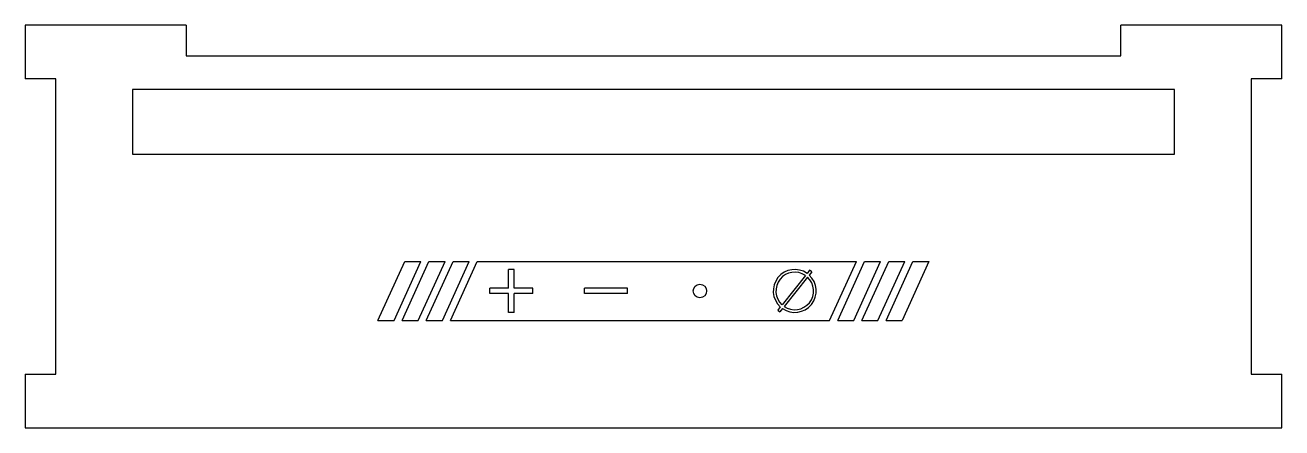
# Model space of a CAD drawing. Header units: millimetres. Extents: x 26 to 260, y 95 to 170.
import ezdxf

# ---------------------------------------------------------------- set-up
doc = ezdxf.new("R2010")
doc.units = ezdxf.units.MM

msp = doc.modelspace()

# ---------------------------------------------------------------- linework, layer by layer
at = {"color": 7, "linetype": 'Continuous', "lineweight": 25}
for p, q in [((25.95, 170.22), (25.95, 160.22)), ((55.95, 170.22), (25.95, 170.22)), ((55.95, 170.22), (55.95, 164.52)), ((229.95, 164.52), (229.95, 170.22)), ((259.95, 170.22), (229.95, 170.22)), ((259.95, 160.22), (259.95, 170.22)), ((55.95, 164.52), (229.95, 164.52)), ((31.65, 160.22), (25.95, 160.22)), ((31.65, 105.22), (31.65, 160.22)), ((259.95, 160.22), (254.25, 160.22)), ((254.25, 160.22), (254.25, 105.22)), ((45.95, 158.22), (45.95, 146.22)), ((239.95, 158.22), (45.95, 158.22)), ((239.95, 146.22), (239.95, 158.22)), ((45.95, 146.22), (239.95, 146.22)), ((91.65, 115.22), (96.65, 126.22)), ((94.65, 115.22), (99.65, 126.22)), ((96.15, 115.22), (101.15, 126.22)), ((96.65, 126.22), (99.65, 126.22)), ((99.15, 115.22), (104.15, 126.22)), ((100.65, 115.22), (105.65, 126.22)), ((101.15, 126.22), (104.15, 126.22)), ((103.65, 115.22), (108.65, 126.22)), ((105.65, 126.22), (108.65, 126.22)), ((177.25, 115.22), (182.25, 126.22)), ((180.25, 115.22), (185.25, 126.22)), ((181.75, 115.22), (186.75, 126.22)), ((182.25, 126.22), (185.25, 126.22)), ((184.75, 115.22), (189.75, 126.22)), ((186.25, 115.22), (191.25, 126.22)), ((186.75, 126.22), (189.75, 126.22)), ((194.25, 126.22), (189.25, 115.22)), ((191.25, 126.22), (194.25, 126.22)), ((91.65, 115.22), (94.65, 115.22)), ((96.15, 115.22), (99.15, 115.22)), ((100.65, 115.22), (103.65, 115.22)), ((177.25, 115.22), (180.25, 115.22)), ((181.75, 115.22), (184.75, 115.22)), ((186.25, 115.22), (189.25, 115.22)), ((25.95, 105.22), (25.95, 95.22)), ((25.95, 105.22), (31.65, 105.22)), ((254.25, 105.22), (259.95, 105.22)), ((259.95, 95.22), (259.95, 105.22)), ((25.95, 95.22), (259.95, 95.22))]:
    msp.add_line(p, q, dxfattribs=at)
at = {"color": 5, "linetype": 'Continuous', "lineweight": 25}
for p, q in [((105.15, 115.22), (110.15, 126.22)), ((110.15, 126.22), (180.75, 126.22)), ((175.75, 115.22), (180.75, 126.22)), ((105.15, 115.22), (175.75, 115.22))]:
    msp.add_line(p, q, dxfattribs=at)
at = {"color": 1, "linetype": 'Continuous', "lineweight": 25}
for p, q in [((116.98, 124.72), (115.98, 124.72)), ((115.98, 121.22), (115.98, 124.72)), ((116.98, 121.22), (116.98, 124.72)), ((172.03, 124.59), (171.55, 124)), ((172.42, 124.28), (171.94, 123.68)), ((172.42, 124.28), (172.03, 124.59)), ((171.24, 123.61), (166.88, 118.16)), ((171.63, 123.29), (167.27, 117.84)), ((112.48, 120.22), (112.48, 121.22)), ((115.98, 121.22), (112.48, 121.22)), ((115.98, 120.22), (112.48, 120.22)), ((115.98, 116.72), (115.98, 120.22)), ((120.48, 121.22), (116.98, 121.22)), ((116.98, 116.72), (116.98, 120.22)), ((120.48, 120.22), (116.98, 120.22)), ((120.48, 120.22), (120.48, 121.22)), ((138.13, 121.22), (130.13, 121.22)), ((130.13, 120.22), (130.13, 121.22)), ((138.13, 120.22), (130.13, 120.22)), ((138.13, 120.22), (138.13, 121.22)), ((166.56, 117.76), (166.09, 117.17)), ((166.09, 117.17), (166.48, 116.86)), ((166.95, 117.45), (166.48, 116.86)), ((116.98, 116.72), (115.98, 116.72))]:
    msp.add_line(p, q, dxfattribs=at)
msp.add_circle((151.6, 120.72), 1.25, dxfattribs=at)
for radius, start, end in [(4, 54.9011, 227.7345), (3.5, 55.4139, 227.2218), (4, 234.9011, 47.7345), (3.5, 235.4139, 47.2218)]:
    msp.add_arc((169.25, 120.72), radius, start, end, dxfattribs=at)

doc.saveas('drawing.dxf')
